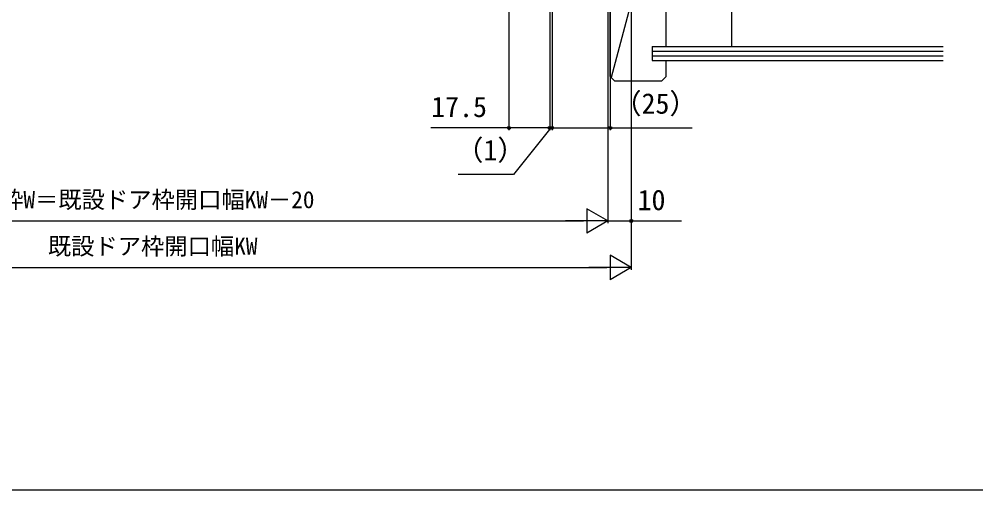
# Model space of a CAD drawing. Units: millimetres, scale not verified. Extents: x -525 to 525, y -783 to 779.
# Drawn here: x -92.1 to 318.6, y -782.8 to -580.6 of the extents above; entities that cross this region are included whole.
import ezdxf
from ezdxf.enums import TextEntityAlignment as Align

# ---------------------------------------------------------------- set-up
doc = ezdxf.new("R2010")
doc.units = ezdxf.units.MM
doc.header["$LTSCALE"] = 4
for name, color, linetype in [('0-7_YKK_D', 6, 'Continuous'), ('0-8_YKK_ZWAK', 7, 'Continuous'), ('0-9_YSS_K', 3, 'Continuous')]:
    doc.layers.add(name, color=color, linetype=linetype)
doc.styles.add('ＭＳ ゴシック', font='')
doc.styles.get('ＭＳ ゴシック').set_extended_font_data('MS Gothic')

msp = doc.modelspace()

# ---------------------------------------------------------------- linework, layer by layer
at = {"layer": '0-7_YKK_D'}
for p, q in [((118.168, -489.3), (118.168, -628.3)), ((135.668, -508.3), (135.668, -628.3)), ((160.668, -508.3), (160.668, -668.3)), ((170.668, -515.4), (170.668, -668.3)), ((170.668, -515.4), (170.668, -688.3)), ((136.667, -573.3), (136.667, -628.3)), ((161.668, -573.8), (161.667, -628.3)), ((135.667, -610.928), (135.667, -628.3)), ((136.667, -610.928), (136.667, -628.3)), ((160.668, -610.928), (160.668, -668.3)), ((135.667, -627.3), (133.117, -627.3)), ((135.667, -627.3), (136.667, -627.3)), ((135.667, -627.3), (136.667, -627.3)), ((136.667, -627.3), (139.217, -627.3)), ((160.668, -667.3), (151.574, -662.05)), ((151.574, -662.05), (151.574, -672.55)), ((-178.832, -667.3), (150.168, -667.3)), ((160.668, -667.3), (142.481, -667.3)), ((160.668, -667.3), (151.574, -672.55)), ((170.668, -687.3), (161.574, -682.05)), ((161.574, -682.05), (161.574, -692.55)), ((-188.832, -687.3), (160.168, -687.3)), ((170.668, -687.3), (152.481, -687.3)), ((170.668, -687.3), (161.574, -692.55))]:
    msp.add_line(p, q, dxfattribs=at)
for points in [[(135.668, -627.3), (118.168, -627.3), (84.618, -627.3)], [(136.167, -627.3), (120.18, -647.3), (96.339, -647.3)], [(136.667, -627.3), (161.667, -627.3), (196.786, -627.3)], [(160.668, -667.3), (170.668, -667.3), (192.218, -667.3)]]:
    msp.add_lwpolyline(points, dxfattribs=at)
for centre in [(118.168, -627.3), (135.667, -627.3), (135.668, -627.3), (136.667, -627.3), (136.667, -627.3), (161.667, -627.3), (170.668, -667.3)]:
    msp.add_circle(centre, 0.637, dxfattribs=at)
at = {"layer": '0-8_YKK_ZWAK'}
msp.add_lwpolyline([(-525, -782.8), (525, -782.8), (525, 747.2)], dxfattribs=at)
at = {"layer": '0-9_YSS_K'}
for p, q in [((161.668, -605.3), (161.668, -516.3)), ((185.668, -516.3), (162.085, -605.717)), ((185.668, -592.3), (185.668, -516.3)), ((213.668, -577.3), (213.668, -592.3)), ((179.668, -592.3), (304.585, -592.3)), ((179.668, -592.3), (179.668, -598.3)), ((179.668, -594.3), (304.585, -594.3)), ((179.668, -596.3), (304.585, -596.3)), ((179.668, -598.3), (304.585, -598.3)), ((185.668, -605.3), (185.668, -598.3)), ((161.668, -605.3), (163.668, -607.3)), ((183.668, -607.3), (163.668, -607.3)), ((185.668, -605.3), (183.668, -607.3))]:
    msp.add_line(p, q, dxfattribs=at)

# ---------------------------------------------------------------- texts
at = {"layer": '0-7_YKK_D', "style": 'ＭＳ ゴシック'}
for s, height, p in [('（25）', 8.798, (163.081, -623.868)), ('17.5', 8.798, (84.777, -625.3)), ('（1）', 8.798, (95.203, -643.868)), ('新設ドア枠W＝既設ドア枠開口幅KW－20', 7.331, (-140.241, -663.993)), ('10', 8.798, (173.377, -665.3)), ('既設ドア枠開口幅KW', 7.331, (-79.758, -683.993))]:
    msp.add_text(s, height=height, dxfattribs=at).set_placement(p, align=Align.BOTTOM_LEFT)

doc.saveas('drawing.dxf')
